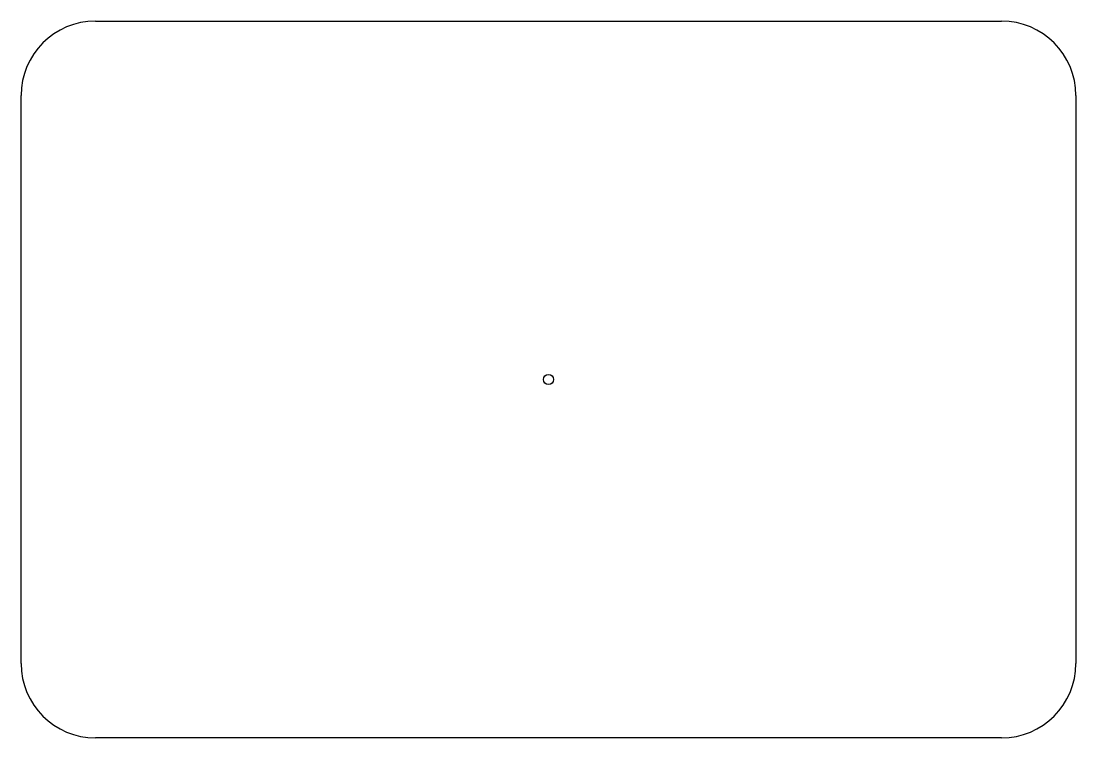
# Model space of a CAD drawing. Header units: millimetres. Extents: x -78 to 78, y -53 to 53.
import ezdxf

# ---------------------------------------------------------------- set-up
doc = ezdxf.new("R2010")
doc.units = ezdxf.units.MM

msp = doc.modelspace()

# ---------------------------------------------------------------- linework, layer by layer
for p, q in [((-67, 53), (67, 53)), ((-78, -42), (-78, 42)), ((78, 42), (78, -42)), ((67, -53), (-67, -53))]:
    msp.add_line(p, q)
msp.add_circle((0, 0), 0.75)
for centre, start, end in [((-67, 42), 90, 180), ((67, 42), 0, 90), ((-67, -42), 180, 270), ((67, -42), -90, 0)]:
    msp.add_arc(centre, 11, start, end)

doc.saveas('drawing.dxf')
